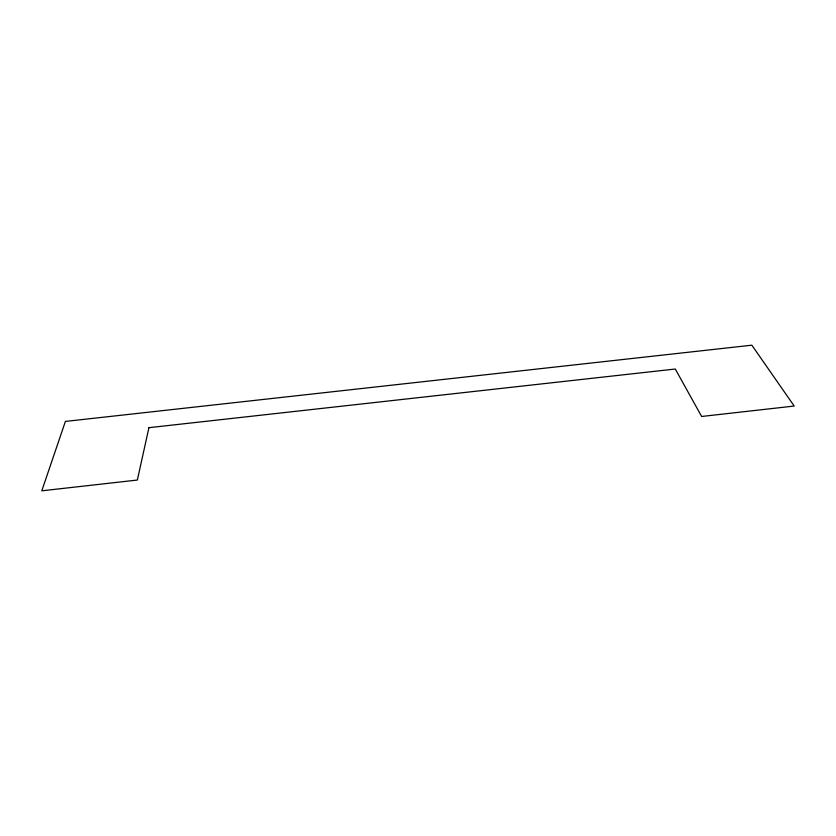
<?xml version="1.0" encoding="UTF-8"?>
<svg xmlns="http://www.w3.org/2000/svg" width="836" height="836" viewBox="0 0 836 836"><rect width="100%" height="100%" fill="white"/><g stroke="black" fill="none" stroke-linecap="round" stroke-linejoin="round"><path stroke-width="1.25" d="M148.923 427.677L137.355 480.042L41.8 490.816L65.386 421.428L751.846 345.184L794.2 406.045L701.634 416.474L675.289 369.021L148.923 427.677"/></g></svg>
